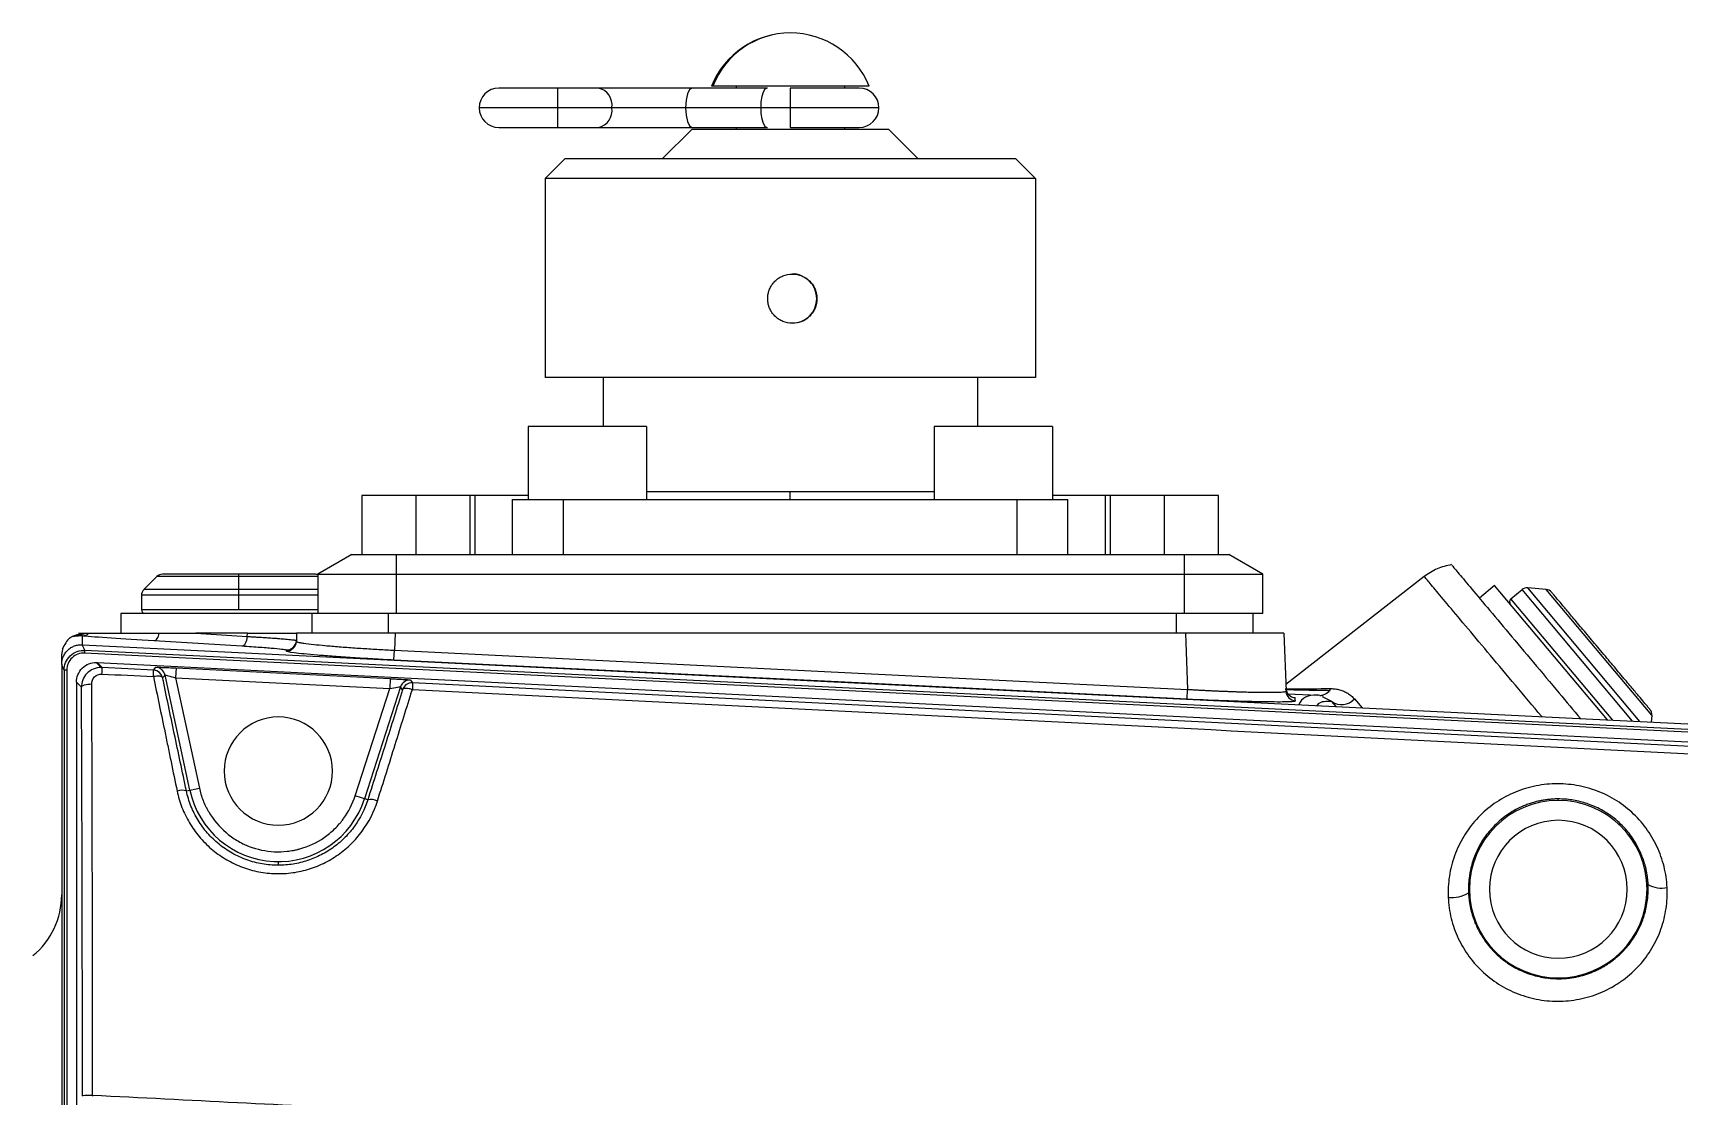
# Model space of a CAD drawing. Header units: millimetres. Extents: x -193 to 542, y 0 to 978.
# Drawn here: x 288.5 to 372.1, y 923.6 to 977.6 of the extents above; entities that cross this region are included whole.
import ezdxf

# ---------------------------------------------------------------- set-up
doc = ezdxf.new("R2010")
doc.units = ezdxf.units.MM

msp = doc.modelspace()

# ---------------------------------------------------------------- linework, layer by layer
at = {"color": 7, "linetype": 'Continuous', "lineweight": 25}
for p, q in [((325.821, 974.8), (312.191, 974.8)), ((315.191, 972.8), (315.191, 974.8)), ((330.991, 974.9), (322.991, 974.9)), ((324.241, 974.9), (324.241, 974.8)), ((330.491, 974.8), (326.991, 974.8)), ((326.991, 974.8), (326.991, 972.8)), ((329.741, 974.9), (329.741, 974.8)), ((331.491, 973.8), (311.191, 973.8)), ((312.191, 972.8), (325.821, 972.8)), ((321.991, 972.7), (320.491, 971.2)), ((331.991, 972.7), (321.991, 972.7)), ((324.241, 972.8), (324.241, 972.7)), ((326.991, 972.8), (330.491, 972.8)), ((329.741, 972.8), (329.741, 972.7)), ((331.991, 972.7), (333.491, 971.2)), ((315.541, 971.2), (314.541, 970.2)), ((338.441, 971.2), (315.541, 971.2)), ((338.441, 971.2), (339.441, 970.2)), ((314.541, 970.2), (314.541, 960.1)), ((339.441, 970.2), (314.541, 970.2)), ((339.441, 970.2), (339.441, 960.1)), ((328.343, 964.1), (328.337, 964.1)), ((339.441, 960.1), (314.541, 960.1)), ((317.491, 960.1), (317.491, 957.6)), ((336.491, 960.1), (336.491, 957.6)), ((313.681, 957.6), (313.681, 953.9)), ((319.681, 957.6), (313.681, 957.6)), ((319.681, 957.6), (319.681, 953.9)), ((334.301, 957.6), (334.301, 953.9)), ((340.301, 957.6), (334.301, 957.6)), ((340.301, 957.6), (340.301, 953.9)), ((305.241, 954.1), (305.241, 951.1)), ((313.681, 954.1), (305.241, 954.1)), ((307.991, 951.1), (307.991, 954.1)), ((310.741, 951.1), (310.741, 954.1)), ((310.991, 951.1), (310.991, 954.1)), ((312.891, 953.9), (341.091, 953.9)), ((312.891, 951.1), (312.891, 953.9)), ((315.477, 951.1), (315.477, 953.9)), ((319.681, 954.3), (334.301, 954.3)), ((326.991, 953.9), (326.991, 954.3)), ((338.505, 951.1), (338.505, 953.9)), ((348.741, 954.1), (340.301, 954.1)), ((341.091, 951.1), (341.091, 953.9)), ((342.991, 951.1), (342.991, 954.1)), ((343.241, 954.1), (343.241, 951.1)), ((345.991, 951.1), (345.991, 954.1)), ((348.741, 951.1), (348.741, 954.1)), ((304.723, 951.1), (302.991, 950.1)), ((304.723, 951.1), (349.259, 951.1)), ((306.991, 948.1), (306.991, 951.1)), ((346.991, 951.1), (346.991, 948.1)), ((350.991, 950.1), (349.259, 951.1)), ((294.824, 949.983), (294.158, 949.317)), ((302.991, 949.983), (294.824, 949.983)), ((298.991, 948.3), (298.991, 950.1)), ((302.991, 950.1), (302.991, 948.1)), ((302.991, 950.1), (350.991, 950.1)), ((350.991, 948.1), (350.991, 950.1)), ((359.182, 949.986), (352.152, 944.494)), ((294.041, 949.034), (294.041, 948.3)), ((302.991, 949.034), (294.041, 949.034)), ((302.991, 949.317), (294.158, 949.317)), ((362.76, 949.522), (361.994, 948.88)), ((368.482, 942.704), (362.76, 949.522)), ((363.588, 948.847), (364.151, 949.319)), ((368.754, 942.69), (363.588, 948.847)), ((369.754, 942.641), (364.151, 949.319)), ((365.381, 949.329), (364.443, 949.411)), ((370.139, 942.622), (364.443, 949.411)), ((370.738, 942.944), (365.381, 949.329)), ((350.991, 948.1), (292.991, 948.1)), ((292.991, 948.1), (292.991, 947.1)), ((302.991, 948.3), (294.041, 948.3)), ((302.691, 948.1), (302.691, 947.1)), ((306.591, 947.1), (306.591, 948.1)), ((346.591, 948.1), (346.591, 947.1)), ((350.491, 947.1), (350.491, 948.1)), ((291.04, 946.976), (290.638, 946.944)), ((291.14, 947.043), (291.04, 947.048)), ((291.04, 946.522), (378.408, 942.214)), ((296.801, 947.1), (299.417, 946.939)), ((299.423, 947.1), (296.801, 947.1)), ((299.417, 946.939), (299.423, 947.1)), ((301.921, 947.1), (301.907, 946.687)), ((306.918, 947.1), (306.888, 946.239)), ((347.064, 947.1), (306.918, 947.1)), ((347.064, 947.1), (347.163, 944.25)), ((352.061, 947.1), (352.164, 944.157)), ((289.991, 945.524), (289.991, 831.683)), ((290.037, 946.283), (289.992, 946.1)), ((453.447, 938.094), (291.156, 946.097)), ((453.454, 938.227), (291.163, 946.23)), ((291.989, 945.363), (291.741, 945.624)), ((291.791, 945.622), (292.039, 945.362)), ((291.791, 945.622), (453.414, 937.539)), ((306.863, 945.757), (306.888, 946.239)), ((306.888, 946.239), (347.163, 944.25)), ((290.113, 945.232), (290.113, 831.975)), ((290.247, 945.232), (290.113, 945.232)), ((290.247, 945.232), (290.247, 831.975)), ((294.653, 945.232), (292.039, 945.362)), ((294.653, 945.232), (294.773, 945.374)), ((294.773, 945.374), (294.775, 945.375)), ((295.237, 944.98), (295.117, 944.838)), ((296.494, 939.133), (295.237, 944.98)), ((295.803, 945.34), (295.778, 944.84)), ((295.778, 944.84), (296.983, 939.238)), ((295.778, 944.84), (306.65, 944.296)), ((295.803, 945.34), (306.675, 944.796)), ((306.675, 944.796), (306.65, 944.296)), ((307.704, 944.727), (307.806, 944.58)), ((290.741, 944.624), (290.741, 832.586)), ((290.992, 944.36), (290.741, 944.624)), ((304.893, 938.843), (306.65, 944.296)), ((307.203, 944.381), (305.369, 938.689)), ((307.305, 944.234), (307.203, 944.381)), ((347.139, 943.769), (347.163, 944.25)), ((352.258, 944.029), (353.757, 943.956)), ((354.043, 943.918), (353.729, 943.957)), ((353.883, 943.946), (353.944, 943.941)), ((354.487, 943.635), (354.024, 943.872)), ((354.71, 943.383), (354.487, 943.635)), ((355.637, 943.763), (356.035, 943.317)), ((370.738, 942.944), (370.707, 942.594)), ((296.324, 939.096), (296.983, 939.238)), ((305.53, 938.637), (304.893, 938.843)), ((365.991, 938.609), (365.991, 938.686)), ((300.991, 935.501), (300.991, 935.317)), ((365.991, 929.591), (365.991, 929.552)), ((291.046, 923.607), (291.046, 923.591))]:
    msp.add_line(p, q, dxfattribs=at)
at = {"color": 7, "linetype": 'Continuous', "lineweight": 25, "flags": 128}
for points in [[(322.006, 974.8), (321.878, 974.724), (321.77, 974.507), (321.697, 974.183), (321.672, 973.8)], [(325.826, 974.8), (325.801, 974.798), (325.703, 974.735), (325.615, 974.588), (325.546, 974.369), (325.502, 974.098), (325.487, 973.8)], [(321.672, 973.8), (321.697, 973.417), (321.77, 973.093), (321.878, 972.876), (322.006, 972.8)], [(325.487, 973.8), (325.502, 973.502), (325.546, 973.231), (325.615, 973.012), (325.703, 972.865), (325.801, 972.802), (325.826, 972.8)], [(294.684, 946.73), (294.725, 946.736), (294.766, 946.755), (294.805, 946.787), (294.842, 946.832), (294.875, 946.887), (294.904, 946.951), (294.927, 947.023), (294.945, 947.1)], [(299.143, 946.457), (299.191, 946.466), (299.239, 946.493), (299.284, 946.537), (299.324, 946.597), (299.359, 946.669), (299.387, 946.753), (299.406, 946.844), (299.417, 946.939)], [(291.156, 946.097), (291.157, 946.125), (291.159, 946.15), (291.16, 946.172), (291.161, 946.191), (291.161, 946.206), (291.162, 946.217), (291.162, 946.225), (291.163, 946.23)], [(306.863, 945.757), (329.418, 944.644), (347.139, 943.769)], [(290.992, 944.36), (291.004, 944.393), (291.035, 944.424), (291.084, 944.453), (291.149, 944.479), (291.228, 944.5), (291.317, 944.515), (291.413, 944.524), (291.513, 944.526)]]:
    msp.add_lwpolyline(points, dxfattribs=at)
at = {"color": 7, "linetype": 'Continuous', "lineweight": 25}
for centre, radius, start, end in [((326.991, 973.287), 4.313, 21.9613, 158.0387), ((327.01, 973.357), 4.243, 90.25487, 158.67885), ((312.191, 973.8), 1, 90, 270), ((317.054, 973.933), 0.889, 351.42239, 77.43149), ((330.491, 973.8), 1, 270, 90), ((317.054, 973.667), 0.889, 282.56851, 8.57761), ((295.107, 949.7), 0.4, 90, 135), ((302.875, 949.7), 0.4, 73.18912, 90), ((294.441, 949.034), 0.4, 135, 180), ((363.717, 948.693), 0.2, 130, 220), ((364.408, 949.012), 0.4, 85, 130), ((365.346, 948.93), 0.4, 40, 85), ((294.241, 948.3), 0.2, 180, 270), ((291.057, 947.425), 0.448, 267.91452, 313.63217), ((301.407, 946.705), 0.5, 267.1656, 357.98787), ((301.409, 946.752), 0.5, 267.16719, 357.98958), ((291.113, 945.232), 0.866, 87.17691, 180), ((289.087, 945.239), 2.955, 355.97322, 2.38849), ((294.628, 944.733), 0.5, 60.49601, 87.1229), ((294.748, 944.874), 0.5, 12.15176, 87.12209), ((294.749, 944.876), 0.5, 12.09402, 87.02178), ((294.628, 944.733), 0.5, 12.15178, 60.4971), ((307.679, 944.228), 0.5, 87.15176, 162.12209), ((307.781, 944.08), 0.5, 87.15176, 162.12209), ((352.658, 944.33), 0.5, 182.00576, 267.18517), ((352.663, 944.175), 0.5, 182.01072, 267.19227), ((353.866, 944.582), 0.637, 271.25538, 332.77241), ((354.986, 944.376), 0.893, 235.98477, 316.72235), ((370.339, 942.979), 0.4, 355, 40), ((300.991, 940.1), 2.75, 360, 180), ((300.991, 940.1), 2.75, 180, 360), ((296.107, 938.385), 0.744, 73.03257, 109.85558), ((300.991, 940.1), 4.599, 192.13692, 342.13692), ((305.694, 937.915), 0.741, 63.59933, 102.81511), ((365.991, 934.1), 4.509, 90, 270), ((365.991, 934.1), 4.509, 270, 90), ((365.991, 934.1), 3.5, 360, 180), ((285.991, 933.818), 4, 309.39663, 0), ((360.586, 935.279), 1.603, 263.38505, 301.88908), ((365.991, 934.1), 3.5, 180, 360), ((371.238, 935.555), 1.399, 240.78838, 281.56849), ((291.434, 919.396), 4.228, 88.30334, 95.26322)]:
    msp.add_arc(centre, radius, start, end, dxfattribs=at)
for points, knots in [([(325.843, 964.1), (325.843, 964.133), (325.845, 964.199), (325.857, 964.296), (325.876, 964.392), (325.903, 964.487), (325.954, 964.625), (326.047, 964.799), (326.203, 964.989), (326.394, 965.146), (326.683, 965.3), (327.092, 965.383), (327.502, 965.301), (327.791, 965.147), (327.982, 964.99), (328.139, 964.8), (328.242, 964.606), (328.303, 964.425), (328.336, 964.264), (328.341, 964.155), (328.343, 964.1)], [0, 0, 0, 0, 0.025268, 0.050279, 0.075191, 0.10016, 0.125343, 0.187832, 0.250413, 0.312906, 0.375421, 0.499803, 0.62425, 0.686815, 0.749434, 0.812031, 0.874611, 0.916454, 0.958007, 1, 1, 1, 1]), ([(328.337, 964.1), (328.318, 964.263), (328.28, 964.59), (327.991, 965.011), (327.581, 965.27), (327.247, 965.382), (327.088, 965.35), (327.087, 965.35)], [0, 0, 0, 0, 0.2501053, 0.5000129, 0.7497967, 0.9995517, 1, 1, 1, 1]), ([(328.343, 964.1), (328.342, 964.067), (328.34, 964.001), (328.328, 963.904), (328.309, 963.808), (328.283, 963.713), (328.232, 963.575), (328.139, 963.401), (327.982, 963.211), (327.792, 963.054), (327.504, 962.9), (327.094, 962.817), (326.684, 962.899), (326.395, 963.053), (326.204, 963.21), (326.047, 963.4), (325.944, 963.594), (325.882, 963.775), (325.849, 963.936), (325.845, 964.045), (325.843, 964.1)], [0, 0, 0, 0, 0.025268, 0.050279, 0.075191, 0.10016, 0.125343, 0.187832, 0.250413, 0.312906, 0.375421, 0.499803, 0.62425, 0.686815, 0.749434, 0.812031, 0.874611, 0.916454, 0.958007, 1, 1, 1, 1]), ([(327.087, 962.85), (327.251, 962.869), (327.578, 962.906), (327.991, 963.195), (328.28, 963.608), (328.318, 963.936), (328.337, 964.1)], [0, 0, 0, 0, 0.2494381, 0.4995769, 0.7496918, 1, 1, 1, 1]), ([(360.572, 950.587), (360.32, 950.531), (359.818, 950.42), (359.393, 950.13), (359.182, 949.986)], [0, 0, 0, 0, 0.501613, 1, 1, 1, 1]), ([(360.603, 950.537), (360.594, 950.548), (360.563, 950.585), (360.859, 950.233), (361.461, 949.515), (362.355, 948.449), (363.461, 947.131), (364.714, 945.639), (365.97, 944.142), (366.761, 943.199), (367.12, 942.771)], [0, 0, 0, 0, 0.059041, 0.196537, 0.33425, 0.472203, 0.610023, 0.747469, 0.88522, 1, 1, 1, 1]), ([(298.991, 950.1), (298.667, 950.1), (298.301, 950.1), (297.506, 950.1), (297.075, 950.1), (296.453, 950.1), (296.251, 950.1), (295.878, 950.1), (295.707, 950.1), (295.42, 950.1), (295.305, 950.1), (295.148, 950.1), (295.107, 950.1), (295.107, 950.1)], [0, 0, 0, 0, 0.25, 0.25, 0.5, 0.5, 0.625, 0.625, 0.75, 0.75, 0.875, 0.875, 1, 1, 1, 1]), ([(302.875, 950.1), (302.875, 950.1), (302.834, 950.1), (302.677, 950.1), (302.562, 950.1), (302.275, 950.1), (302.104, 950.1), (301.731, 950.1), (301.529, 950.1), (300.907, 950.1), (300.476, 950.1), (299.681, 950.1), (299.315, 950.1), (298.991, 950.1)], [0, 0, 0, 0, 0.125, 0.125, 0.25, 0.25, 0.375, 0.375, 0.5, 0.5, 0.75, 0.75, 1, 1, 1, 1]), ([(365.155, 942.868), (365.15, 942.874), (364.712, 943.395), (363.808, 944.472), (362.533, 945.992), (361.378, 947.368), (360.412, 948.519), (359.698, 949.371), (359.255, 949.899), (359.215, 949.947), (359.196, 949.969)], [0, 0, 0, 0, 0.00167, 0.146361, 0.291052, 0.435744, 0.580435, 0.725127, 0.869818, 1, 1, 1, 1]), ([(370.646, 943.236), (370.646, 943.236), (370.62, 943.266), (370.471, 943.444), (370.346, 943.593), (370.046, 943.95), (369.928, 944.091), (369.653, 944.419), (369.497, 944.606), (369.151, 945.017), (368.962, 945.243), (368.565, 945.716), (368.357, 945.964), (367.941, 946.46), (367.733, 946.708), (367.336, 947.181), (367.147, 947.406), (366.801, 947.818), (366.645, 948.004), (366.37, 948.332), (366.251, 948.473), (365.952, 948.83), (365.827, 948.979), (365.677, 949.157), (365.652, 949.187), (365.652, 949.187)], [0, 0, 0, 0, 0.125, 0.125, 0.25, 0.25, 0.3125, 0.3125, 0.375, 0.375, 0.4375, 0.4375, 0.5, 0.5, 0.5625, 0.5625, 0.625, 0.625, 0.6875, 0.6875, 0.75, 0.75, 0.875, 0.875, 1, 1, 1, 1]), ([(289.991, 945.524), (289.992, 945.557), (289.994, 945.625), (290.01, 945.725), (290.035, 945.823), (290.082, 945.949), (290.164, 946.098), (290.296, 946.252), (290.456, 946.378), (290.639, 946.466), (290.836, 946.521), (290.972, 946.522), (291.04, 946.522)], [0, 0, 0, 0, 0.062713, 0.124899, 0.187206, 0.250276, 0.374628, 0.499959, 0.624255, 0.749547, 0.874519, 1, 1, 1, 1]), ([(291.04, 947.043), (290.81, 947.015), (290.349, 946.96), (290.131, 946.517), (290.022, 946.296)], [0, 0, 0, 0, 0.499285, 1, 1, 1, 1]), ([(291.04, 947.047), (290.916, 947.039), (290.723, 947.027), (290.511, 946.934), (290.429, 946.871), (290.4, 946.849)], [0, 0, 0, 0, 0.54385, 0.841666, 1, 1, 1, 1]), ([(290.638, 946.944), (290.631, 946.943), (290.477, 946.93), (290.765, 946.985), (291.04, 947.037)], [0, 0, 0, 0, 0.045336, 1, 1, 1, 1]), ([(290.838, 947.1), (290.853, 947.1), (290.886, 947.1), (291.201, 947.1), (291.366, 947.1)], [0, 0, 0, 0, 0.478208, 1, 1, 1, 1]), ([(291.04, 946.976), (291.398, 946.947), (291.889, 946.911), (293.135, 946.826), (293.862, 946.779), (294.684, 946.73)], [0, 0, 0, 0, 0.5, 0.5, 1, 1, 1, 1]), ([(291.366, 947.1), (291.408, 947.1), (291.491, 947.1), (291.628, 947.1), (291.774, 947.1), (291.929, 947.1), (292.093, 947.1), (292.266, 947.1), (292.449, 947.1), (292.64, 947.1), (292.893, 947.1), (293.215, 947.1), (293.614, 947.1), (294.036, 947.1), (294.478, 947.1), (294.789, 947.1), (294.945, 947.1)], [0, 0, 0, 0, 0.055671, 0.111153, 0.166517, 0.221836, 0.27718, 0.332623, 0.388235, 0.444087, 0.500251, 0.600478, 0.700162, 0.799706, 0.899518, 1, 1, 1, 1]), ([(299.143, 946.457), (299.485, 946.436), (299.795, 946.416), (300.21, 946.386), (300.341, 946.376), (300.58, 946.357), (300.688, 946.348), (300.98, 946.321), (301.133, 946.304), (301.333, 946.275), (301.384, 946.263), (301.384, 946.252)], [0, 0, 0, 0, 0.25, 0.25, 0.375, 0.375, 0.5, 0.5, 0.75, 0.75, 1, 1, 1, 1]), ([(299.417, 946.939), (299.482, 946.936), (299.61, 946.928), (299.796, 946.917), (299.975, 946.906), (300.146, 946.896), (300.311, 946.885), (300.468, 946.875), (300.617, 946.865), (300.759, 946.855), (300.892, 946.845), (301.018, 946.836), (301.135, 946.827), (301.283, 946.814), (301.45, 946.8), (301.616, 946.783), (301.747, 946.769), (301.84, 946.756), (301.898, 946.744), (301.905, 946.737), (301.908, 946.734)], [0, 0, 0, 0, 0.043067, 0.085885, 0.128453, 0.170771, 0.21284, 0.25466, 0.29623, 0.337551, 0.378623, 0.419445, 0.460018, 0.500342, 0.583983, 0.667478, 0.750827, 0.834031, 0.917088, 1, 1, 1, 1]), ([(299.423, 947.1), (299.783, 947.1), (300.13, 947.1), (300.753, 947.1), (301.029, 947.1), (301.475, 947.1), (301.645, 947.1), (301.868, 947.1), (301.921, 947.1), (301.921, 947.1)], [0, 0, 0, 0, 0.25, 0.25, 0.5, 0.5, 0.75, 0.75, 1, 1, 1, 1]), ([(301.907, 946.687), (301.908, 946.685), (301.909, 946.678), (301.931, 946.666), (301.986, 946.649), (302.096, 946.627), (302.331, 946.589), (302.739, 946.54), (303.261, 946.488), (303.707, 946.449), (304.08, 946.418), (304.469, 946.389), (304.868, 946.36), (305.274, 946.333), (305.682, 946.307), (306.089, 946.282), (306.491, 946.26), (306.757, 946.246), (306.888, 946.239)], [0, 0, 0, 0, 0.026671, 0.065074, 0.115207, 0.177064, 0.250642, 0.389727, 0.500058, 0.560972, 0.620541, 0.678767, 0.735651, 0.791195, 0.8454, 0.898268, 0.949801, 1, 1, 1, 1]), ([(306.918, 947.1), (306.329, 947.1), (305.693, 947.1), (304.771, 947.1), (304.469, 947.1), (303.898, 947.1), (303.628, 947.1), (303.14, 947.1), (302.922, 947.1), (302.549, 947.1), (302.394, 947.1), (302.028, 947.1), (301.921, 947.1), (301.921, 947.1)], [0, 0, 0, 0, 0.25, 0.25, 0.375, 0.375, 0.5, 0.5, 0.625, 0.625, 0.75, 0.75, 1, 1, 1, 1]), ([(352.061, 947.1), (352.061, 947.1), (351.954, 947.1), (351.588, 947.1), (351.433, 947.1), (351.06, 947.1), (350.841, 947.1), (350.354, 947.1), (350.084, 947.1), (349.513, 947.1), (349.211, 947.1), (348.289, 947.1), (347.653, 947.1), (347.064, 947.1)], [0, 0, 0, 0, 0.25, 0.25, 0.375, 0.375, 0.5, 0.5, 0.625, 0.625, 0.75, 0.75, 1, 1, 1, 1]), ([(290.113, 945.232), (290.114, 945.353), (290.136, 945.483), (290.24, 945.736), (290.321, 945.857), (290.528, 946.054), (290.653, 946.129), (290.91, 946.219), (291.042, 946.236), (291.163, 946.23)], [0, 0, 0, 0, 0.25, 0.25, 0.5, 0.5, 0.75, 0.75, 1, 1, 1, 1]), ([(290.741, 944.624), (290.741, 944.742), (290.762, 944.869), (290.86, 945.115), (290.936, 945.233), (291.131, 945.429), (291.25, 945.505), (291.496, 945.602), (291.623, 945.624), (291.741, 945.624)], [0, 0, 0, 0, 0.25, 0.25, 0.5, 0.5, 0.75, 0.75, 1, 1, 1, 1]), ([(301.382, 946.205), (301.382, 946.185), (301.526, 946.156), (301.935, 946.104), (302.105, 946.086), (302.505, 946.046), (302.732, 946.026), (303.237, 945.984), (303.519, 945.962), (304.114, 945.919), (304.429, 945.897), (304.928, 945.865), (305.099, 945.855), (305.444, 945.834), (305.617, 945.824), (306.144, 945.794), (306.5, 945.775), (306.863, 945.757)], [0, 0, 0, 0, 0.25, 0.25, 0.375, 0.375, 0.5, 0.5, 0.625, 0.625, 0.75, 0.75, 0.8125, 0.8125, 0.875, 0.875, 1, 1, 1, 1]), ([(291.989, 945.363), (291.714, 945.363), (291.452, 945.245), (291.091, 944.869), (290.992, 944.614), (290.992, 944.36)], [0, 0, 0, 0, 0.5, 0.5, 1, 1, 1, 1]), ([(291.513, 944.526), (291.512, 944.659), (291.564, 944.791), (291.755, 944.982), (291.892, 945.038), (292.034, 945.031)], [0, 0, 0, 0, 0.5, 0.5, 1, 1, 1, 1]), ([(294.874, 945.168), (294.873, 945.168), (294.838, 945.195), (294.757, 945.219), (294.683, 945.22), (294.647, 945.221)], [0, 0, 0, 0, 0.015959, 0.527318, 1, 1, 1, 1]), ([(294.648, 944.901), (294.651, 944.99), (294.654, 945.078), (294.656, 945.199), (294.655, 945.23), (294.653, 945.232)], [0, 0, 0, 0, 0.5, 0.5, 1, 1, 1, 1]), ([(295.117, 944.838), (295.112, 944.855), (295.098, 944.872), (295.048, 944.898), (295.012, 944.909), (294.922, 944.921), (294.869, 944.922), (294.759, 944.917), (294.702, 944.91), (294.648, 944.901)], [0, 0, 0, 0, 0.25, 0.25, 0.5, 0.5, 0.75, 0.75, 1, 1, 1, 1]), ([(294.648, 944.901), (294.746, 944.43), (294.844, 943.958), (295.041, 943.008), (295.141, 942.53), (295.291, 941.8), (295.341, 941.555), (295.442, 941.06), (295.493, 940.811), (295.647, 940.069), (295.75, 939.58), (295.854, 939.084)], [0, 0, 0, 0, 0.25, 0.25, 0.5, 0.5, 0.625, 0.625, 0.75, 0.75, 1, 1, 1, 1]), ([(294.775, 945.375), (294.779, 945.375), (294.794, 945.376), (294.82, 945.377), (294.841, 945.376), (294.852, 945.376), (294.921, 945.376), (295, 945.373), (295.147, 945.368), (295.227, 945.365), (295.329, 945.361), (295.375, 945.359), (295.406, 945.358), (295.423, 945.357), (295.555, 945.352), (295.677, 945.346), (295.803, 945.34)], [0, 0, 0, 0, 0.125, 0.1875, 0.1875, 0.25, 0.25, 0.5, 0.5, 0.625, 0.6875, 0.71875, 0.71875, 0.75, 0.75, 1, 1, 1, 1]), ([(296.324, 939.096), (296.22, 939.587), (296.116, 940.076), (295.911, 941.05), (295.809, 941.531), (295.609, 942.485), (295.51, 942.958), (295.313, 943.9), (295.215, 944.369), (295.117, 944.838)], [0, 0, 0, 0, 0.25, 0.25, 0.5, 0.5, 0.75, 0.75, 1, 1, 1, 1]), ([(295.238, 944.98), (295.246, 944.982), (295.308, 944.968), (295.506, 944.917), (295.641, 944.88), (295.778, 944.84)], [0, 0, 0, 0, 0.5, 0.5, 1, 1, 1, 1]), ([(306.675, 944.796), (306.74, 944.793), (306.836, 944.788), (306.929, 944.783), (306.991, 944.779), (307.019, 944.778), (307.182, 944.768), (307.299, 944.761), (307.448, 944.751), (307.514, 944.747), (307.576, 944.742), (307.6, 944.74), (307.614, 944.739), (307.622, 944.738), (307.677, 944.733), (307.702, 944.729), (307.704, 944.727)], [0, 0, 0, 0, 0.125, 0.1875, 0.1875, 0.25, 0.25, 0.5, 0.5, 0.625, 0.6875, 0.71875, 0.71875, 0.75, 0.75, 1, 1, 1, 1]), ([(291.046, 923.607), (291.046, 924.443), (291.045, 925.728), (291.043, 927.278), (291.042, 928.066), (291.041, 928.463), (291.041, 928.634), (291.041, 928.748), (291.041, 928.807), (291.039, 929.746), (291.037, 931.063), (291.034, 932.585), (291.033, 933.343), (291.032, 933.721), (291.031, 933.91), (291.031, 934.004), (291.031, 934.045), (291.031, 934.072), (291.031, 934.084), (291.029, 935.047), (291.026, 936.408), (291.021, 937.889), (291.019, 938.602), (291.018, 938.952), (291.017, 939.125), (291.017, 939.211), (291.017, 939.248), (291.017, 939.272), (291.017, 939.282), (291.016, 939.528), (291.015, 939.863), (291.014, 940.23), (291.013, 940.409), (291.013, 940.497), (291.013, 940.534), (291.012, 940.559), (291.012, 940.57), (291.012, 940.804), (291.01, 941.128), (291.009, 941.496), (291.008, 941.677), (291.007, 941.767), (291.007, 941.812), (291.007, 941.831), (291.007, 941.844), (291.007, 941.852), (291.004, 942.486), (290.999, 943.32), (290.992, 944.36)], [0, 0, 0, 0, 0.125, 0.1875, 0.21875, 0.234375, 0.242188, 0.242188, 0.25, 0.25, 0.375, 0.4375, 0.46875, 0.484375, 0.492188, 0.496094, 0.498047, 0.498047, 0.5, 0.5, 0.625, 0.6875, 0.71875, 0.734375, 0.742188, 0.746094, 0.748047, 0.748047, 0.75, 0.75, 0.78125, 0.796875, 0.804688, 0.808594, 0.810547, 0.810547, 0.8125, 0.8125, 0.84375, 0.859375, 0.867188, 0.871094, 0.873047, 0.874023, 0.874023, 0.875, 0.875, 1, 1, 1, 1]), ([(291.559, 923.623), (291.558, 925.387), (291.557, 927.147), (291.553, 930.66), (291.551, 932.413), (291.545, 935.911), (291.541, 937.656), (291.535, 939.824), (291.534, 940.255), (291.531, 941.124), (291.53, 941.564), (291.526, 942.425), (291.523, 942.849), (291.518, 943.691), (291.516, 944.109), (291.513, 944.526)], [0, 0, 0, 0, 0.25, 0.25, 0.5, 0.5, 0.75, 0.75, 0.8125, 0.8125, 0.875, 0.875, 0.9375, 0.9375, 1, 1, 1, 1]), ([(307.305, 944.234), (307.16, 943.776), (307.016, 943.318), (306.725, 942.398), (306.579, 941.936), (306.283, 941.005), (306.134, 940.535), (305.833, 939.588), (305.682, 939.113), (305.53, 938.637)], [0, 0, 0, 0, 0.25, 0.25, 0.5, 0.5, 0.75, 0.75, 1, 1, 1, 1]), ([(306.024, 938.578), (306.176, 939.058), (306.327, 939.534), (306.628, 940.49), (306.778, 940.975), (307.073, 941.925), (307.219, 942.393), (307.51, 943.321), (307.655, 943.782), (307.799, 944.242)], [0, 0, 0, 0, 0.25, 0.25, 0.5, 0.5, 0.75, 0.75, 1, 1, 1, 1]), ([(306.65, 944.296), (306.795, 944.323), (306.938, 944.347), (307.142, 944.378), (307.202, 944.385), (307.203, 944.381)], [0, 0, 0, 0, 0.5, 0.5, 1, 1, 1, 1]), ([(307.799, 944.242), (307.745, 944.258), (307.687, 944.272), (307.572, 944.291), (307.517, 944.295), (307.422, 944.294), (307.383, 944.287), (307.328, 944.266), (307.311, 944.251), (307.305, 944.234)], [0, 0, 0, 0, 0.25, 0.25, 0.5, 0.5, 0.75, 0.75, 1, 1, 1, 1]), ([(307.806, 944.58), (307.808, 944.578), (307.808, 944.546), (307.806, 944.422), (307.803, 944.332), (307.799, 944.242)], [0, 0, 0, 0, 0.5, 0.5, 1, 1, 1, 1]), ([(347.163, 944.25), (347.24, 944.246), (347.394, 944.237), (347.623, 944.225), (347.85, 944.213), (348.073, 944.202), (348.294, 944.191), (348.51, 944.181), (348.723, 944.171), (348.931, 944.163), (349.134, 944.154), (349.333, 944.147), (349.525, 944.14), (349.712, 944.133), (349.893, 944.127), (350.068, 944.122), (350.237, 944.117), (350.399, 944.113), (350.554, 944.11), (350.754, 944.106), (350.99, 944.103), (351.249, 944.101), (351.481, 944.102), (351.683, 944.106), (351.854, 944.111), (351.99, 944.119), (352.089, 944.129), (352.152, 944.142), (352.16, 944.152), (352.164, 944.157)], [0, 0, 0, 0, 0.029455, 0.058713, 0.087772, 0.116635, 0.1453, 0.17377, 0.202043, 0.230122, 0.258006, 0.285696, 0.313192, 0.340495, 0.367606, 0.394525, 0.421252, 0.44779, 0.474137, 0.500295, 0.553366, 0.607039, 0.661318, 0.716209, 0.771717, 0.827845, 0.884599, 0.941982, 1, 1, 1, 1]), ([(354.403, 944.185), (354.2, 944.187), (353.637, 944.195), (352.915, 944.21), (352.335, 944.223), (352.178, 944.231), (352.129, 944.234)], [0, 0, 0, 0, 0.193916, 0.537837, 0.8557, 1, 1, 1, 1]), ([(352.13, 944.27), (352.201, 944.271), (352.35, 944.275), (352.971, 944.283), (353.785, 944.288), (354.432, 944.291)], [0, 0, 0, 0, 0.155426, 0.327571, 1, 1, 1, 1]), ([(354.432, 944.291), (354.471, 944.291), (354.55, 944.289), (354.664, 944.278), (354.777, 944.26), (354.887, 944.233), (354.996, 944.199), (355.136, 944.143), (355.301, 944.056), (355.481, 943.927), (355.585, 943.818), (355.637, 943.763)], [0, 0, 0, 0, 0.081945, 0.164365, 0.247484, 0.331521, 0.416689, 0.50319, 0.671658, 0.83671, 1, 1, 1, 1]), ([(347.139, 943.769), (347.861, 943.733), (348.586, 943.702), (349.579, 943.668), (349.899, 943.658), (350.5, 943.642), (350.777, 943.637), (351.285, 943.629), (351.517, 943.627), (351.916, 943.627), (352.084, 943.628), (352.291, 943.634), (352.352, 943.636), (352.456, 943.642), (352.5, 943.645), (352.604, 943.656), (352.639, 943.665), (352.639, 943.675)], [0, 0, 0, 0, 0.25, 0.25, 0.375, 0.375, 0.5, 0.5, 0.625, 0.625, 0.75, 0.75, 0.8125, 0.8125, 0.875, 0.875, 1, 1, 1, 1]), ([(354.487, 943.635), (354.215, 943.641), (353.893, 943.648), (353.753, 943.46), (353.731, 943.431)], [0, 0, 0, 0, 0.845446, 1, 1, 1, 1]), ([(295.854, 939.084), (295.914, 938.801), (295.996, 938.525), (296.204, 937.987), (296.331, 937.724), (296.625, 937.227), (296.791, 936.992), (297.161, 936.551), (297.367, 936.342), (297.807, 935.965), (298.041, 935.796), (298.535, 935.497), (298.798, 935.366), (299.337, 935.152), (299.613, 935.069), (300.177, 934.947), (300.468, 934.909), (301.048, 934.882), (301.336, 934.892), (301.909, 934.961), (302.195, 935.019), (302.752, 935.182), (303.021, 935.285), (303.538, 935.535), (303.79, 935.682), (304.263, 936.016), (304.483, 936.2), (304.892, 936.601), (305.08, 936.819), (305.592, 937.519), (305.849, 938.028), (306.024, 938.578)], [0, 0, 0, 0, 0.0625, 0.0625, 0.125, 0.125, 0.1875, 0.1875, 0.25, 0.25, 0.3125, 0.3125, 0.375, 0.375, 0.4375, 0.4375, 0.5, 0.5, 0.5625, 0.5625, 0.625, 0.625, 0.6875, 0.6875, 0.75, 0.75, 0.8125, 0.8125, 0.875, 0.875, 1, 1, 1, 1]), ([(300.991, 935.317), (300.72, 935.317), (300.446, 935.34), (299.91, 935.433), (299.648, 935.501), (299.137, 935.683), (298.887, 935.797), (298.413, 936.063), (298.19, 936.214), (297.77, 936.556), (297.572, 936.747), (297.217, 937.154), (297.058, 937.371), (296.778, 937.831), (296.656, 938.075), (296.457, 938.575), (296.38, 938.832), (296.324, 939.096)], [0, 0, 0, 0, 0.125, 0.125, 0.25, 0.25, 0.375, 0.375, 0.5, 0.5, 0.625, 0.625, 0.75, 0.75, 0.875, 0.875, 1, 1, 1, 1]), ([(296.983, 939.238), (297.029, 939.024), (297.123, 938.712), (297.274, 938.364), (297.361, 938.194), (297.4, 938.123), (297.427, 938.075), (297.44, 938.052), (297.688, 937.628), (297.984, 937.276), (298.512, 936.827), (298.792, 936.626), (299.145, 936.436), (299.328, 936.352), (299.408, 936.319), (299.461, 936.297), (299.49, 936.285), (299.924, 936.118), (300.349, 936.028), (301.005, 935.995), (301.33, 936.004), (301.705, 936.061), (301.892, 936.1), (301.972, 936.119), (302.025, 936.133), (302.05, 936.14), (302.524, 936.27), (302.94, 936.464), (303.511, 936.859), (303.777, 937.077), (304.052, 937.368), (304.181, 937.524), (304.234, 937.592), (304.269, 937.638), (304.287, 937.663), (304.562, 938.039), (304.758, 938.425), (304.893, 938.843)], [0, 0, 0, 0, 0.0625, 0.09375, 0.109375, 0.117187, 0.117187, 0.125, 0.125, 0.25, 0.25, 0.3125, 0.34375, 0.359375, 0.367187, 0.367187, 0.375, 0.375, 0.5, 0.5, 0.5625, 0.59375, 0.609375, 0.617187, 0.617187, 0.625, 0.625, 0.75, 0.75, 0.8125, 0.84375, 0.859375, 0.867187, 0.867187, 0.875, 0.875, 1, 1, 1, 1]), ([(371.518, 934.184), (371.501, 934.546), (371.448, 934.901), (371.319, 935.422), (371.267, 935.594), (371.147, 935.935), (371.077, 936.105), (370.847, 936.598), (370.663, 936.908), (370.234, 937.494), (369.987, 937.769), (369.449, 938.257), (369.158, 938.473), (368.687, 938.755), (368.524, 938.842), (368.192, 938.998), (368.023, 939.067), (367.507, 939.251), (367.15, 939.34), (366.417, 939.448), (366.051, 939.466), (365.32, 939.431), (364.951, 939.377), (364.241, 939.2), (363.898, 939.079), (363.403, 938.848), (363.241, 938.762), (362.928, 938.576), (362.778, 938.477), (362.343, 938.156), (362.075, 937.915), (361.585, 937.373), (361.371, 937.083), (361.094, 936.622), (361.01, 936.463), (360.855, 936.138), (360.785, 935.97), (360.602, 935.462), (360.514, 935.116), (360.406, 934.409), (360.386, 934.045), (360.402, 933.686)], [0, 0, 0, 0, 0.0625, 0.0625, 0.09375, 0.09375, 0.125, 0.125, 0.1875, 0.1875, 0.25, 0.25, 0.3125, 0.3125, 0.34375, 0.34375, 0.375, 0.375, 0.4375, 0.4375, 0.5, 0.5, 0.5625, 0.5625, 0.625, 0.625, 0.65625, 0.65625, 0.6875, 0.6875, 0.75, 0.75, 0.8125, 0.8125, 0.84375, 0.84375, 0.875, 0.875, 0.9375, 0.9375, 1, 1, 1, 1]), ([(305.53, 938.637), (305.378, 938.16), (305.157, 937.717), (304.718, 937.105), (304.556, 936.913), (304.206, 936.558), (304.017, 936.395), (303.613, 936.097), (303.396, 935.963), (302.95, 935.732), (302.719, 935.635), (302.241, 935.478), (301.992, 935.417), (301.493, 935.337), (301.243, 935.317), (300.991, 935.317)], [0, 0, 0, 0, 0.25, 0.25, 0.375, 0.375, 0.5, 0.5, 0.625, 0.625, 0.75, 0.75, 0.875, 0.875, 1, 1, 1, 1]), ([(365.991, 938.686), (365.919, 938.685), (365.774, 938.683), (365.555, 938.666), (365.334, 938.64), (365.113, 938.602), (364.891, 938.553), (364.669, 938.491), (364.448, 938.418), (364.035, 938.257), (363.432, 937.935), (362.757, 937.379), (362.176, 936.676), (361.781, 935.944), (361.555, 935.244), (361.462, 934.722), (361.431, 934.357), (361.43, 934.167), (361.429, 934.1)], [0, 0, 0, 0, 0.029584, 0.059568, 0.089957, 0.120755, 0.151969, 0.183601, 0.215658, 0.248141, 0.366936, 0.49779, 0.610564, 0.748196, 0.845674, 0.920127, 0.971567, 1, 1, 1, 1]), ([(370.555, 934.334), (370.55, 934.404), (370.542, 934.542), (370.518, 934.743), (370.488, 934.935), (370.451, 935.117), (370.409, 935.289), (370.362, 935.452), (370.313, 935.605), (370.261, 935.748), (370.207, 935.881), (370.053, 936.234), (369.742, 936.775), (369.168, 937.441), (368.485, 937.98), (367.857, 938.304), (367.368, 938.479), (367.028, 938.572), (366.684, 938.638), (366.338, 938.679), (366.106, 938.684), (365.991, 938.686)], [0, 0, 0, 0, 0.030859, 0.060474, 0.088844, 0.115968, 0.141846, 0.166479, 0.189864, 0.212002, 0.232893, 0.252537, 0.380037, 0.501899, 0.630146, 0.751445, 0.801768, 0.851764, 0.901453, 0.950858, 1, 1, 1, 1]), ([(360.402, 933.686), (360.418, 933.328), (360.47, 932.966), (360.642, 932.268), (360.761, 931.929), (361.068, 931.275), (361.256, 930.959), (361.686, 930.378), (361.929, 930.108), (362.473, 929.614), (362.767, 929.395), (363.236, 929.114), (363.398, 929.028), (363.73, 928.87), (363.902, 928.799), (364.422, 928.613), (364.777, 928.524), (365.503, 928.416), (365.877, 928.397), (366.609, 928.433), (366.971, 928.486), (367.686, 928.664), (368.033, 928.789), (368.526, 929.021), (368.686, 929.107), (368.999, 929.294), (369.152, 929.396), (369.592, 929.722), (369.86, 929.964), (370.344, 930.498), (370.562, 930.792), (370.931, 931.409), (371.084, 931.732), (371.265, 932.239), (371.318, 932.413), (371.405, 932.761), (371.439, 932.937), (371.518, 933.466), (371.536, 933.823), (371.518, 934.184)], [0, 0, 0, 0, 0.0625, 0.0625, 0.125, 0.125, 0.1875, 0.1875, 0.25, 0.25, 0.3125, 0.3125, 0.34375, 0.34375, 0.375, 0.375, 0.4375, 0.4375, 0.5, 0.5, 0.5625, 0.5625, 0.625, 0.625, 0.65625, 0.65625, 0.6875, 0.6875, 0.75, 0.75, 0.8125, 0.8125, 0.875, 0.875, 0.90625, 0.90625, 0.9375, 0.9375, 1, 1, 1, 1]), ([(361.433, 933.918), (361.437, 933.849), (361.445, 933.712), (361.468, 933.509), (361.499, 933.312), (361.538, 933.12), (361.584, 932.933), (361.637, 932.752), (361.696, 932.577), (361.76, 932.408), (361.921, 932.031), (362.239, 931.474), (362.702, 930.934), (363.108, 930.573), (363.416, 930.343), (363.743, 930.139), (364.088, 929.963), (364.448, 929.816), (364.821, 929.699), (365.205, 929.615), (365.596, 929.562), (365.859, 929.555), (365.991, 929.552)], [0, 0, 0, 0, 0.030303, 0.060019, 0.089151, 0.117699, 0.145664, 0.173049, 0.199853, 0.226079, 0.251728, 0.377941, 0.501401, 0.556011, 0.610781, 0.665728, 0.720867, 0.776215, 0.831786, 0.887598, 0.943664, 1, 1, 1, 1]), ([(365.991, 929.552), (366.061, 929.553), (366.2, 929.554), (366.409, 929.569), (366.617, 929.593), (366.825, 929.626), (367.031, 929.669), (367.235, 929.722), (367.437, 929.784), (367.636, 929.856), (367.831, 929.936), (368.024, 930.026), (368.212, 930.125), (368.395, 930.233), (368.574, 930.349), (368.747, 930.474), (368.915, 930.607), (369.076, 930.747), (369.386, 931.045), (369.812, 931.562), (370.136, 932.165), (370.312, 932.627), (370.404, 932.921), (370.484, 933.267), (370.546, 933.666), (370.555, 933.95), (370.56, 934.1)], [0, 0, 0, 0, 0.0287991, 0.0576544, 0.0865679, 0.1155419, 0.1445785, 0.1736796, 0.2028475, 0.2320842, 0.2613917, 0.2907722, 0.3202276, 0.34976, 0.3793714, 0.4090638, 0.4388391, 0.4686994, 0.4986466, 0.6189544, 0.7485752, 0.7853219, 0.8288321, 0.8791112, 0.9361651, 1, 1, 1, 1]), ([(474.574, 866.667), (475.424, 867.561), (476.218, 868.498), (477.696, 870.456), (478.38, 871.477), (479.324, 873.071), (479.625, 873.615), (480.196, 874.719), (480.464, 875.277), (481.218, 876.967), (481.653, 878.116), (482.394, 880.457), (482.699, 881.648), (483.055, 883.469), (483.157, 884.083), (483.325, 885.315), (483.39, 885.93), (483.534, 887.775), (483.559, 889.004), (483.474, 891.458), (483.366, 892.683), (483.093, 894.519), (482.983, 895.132), (482.728, 896.348), (482.583, 896.949), (482.098, 898.734), (481.712, 899.9), (480.811, 902.183), (480.296, 903.3), (479.424, 904.937), (479.115, 905.477), (478.47, 906.537), (478.134, 907.055), (477.085, 908.575), (476.332, 909.543), (474.722, 911.389), (473.865, 912.269), (472.498, 913.519), (472.027, 913.925), (471.065, 914.707), (470.576, 915.082), (469.081, 916.163), (468.048, 916.823), (465.914, 918.026), (464.813, 918.569), (463.109, 919.294), (462.53, 919.522), (461.365, 919.94), (460.78, 920.13), (459.013, 920.648), (457.821, 920.923), (455.411, 921.342), (454.193, 921.486), (452.345, 921.598), (451.725, 921.617), (450.487, 921.621), (449.871, 921.605), (448.03, 921.503), (446.813, 921.365), (444.395, 920.955), (443.193, 920.683), (441.408, 920.173), (440.815, 919.987), (439.936, 919.68), (439.644, 919.573), (439.064, 919.349), (438.776, 919.232), (438.198, 919.003), (437.908, 918.892), (437.325, 918.681), (437.032, 918.58), (436.148, 918.292), (435.554, 918.116), (434.356, 917.798), (433.752, 917.657), (432.533, 917.408), (431.917, 917.302), (430.068, 917.036), (428.839, 916.93), (426.998, 916.882), (426.385, 916.886), (425.159, 916.926), (424.547, 916.962), (422.709, 917.069), (421.484, 917.131), (419.033, 917.249), (417.807, 917.308), (414.131, 917.483), (411.679, 917.599), (404.325, 917.952), (399.422, 918.201), (389.615, 918.695), (384.71, 918.929), (374.902, 919.409), (369.999, 919.658), (360.191, 920.144), (355.287, 920.373), (345.479, 920.841), (340.575, 921.083), (330.77, 921.583), (325.868, 921.841), (316.064, 922.358), (311.163, 922.616), (303.811, 922.998), (301.361, 923.125), (296.46, 923.375), (294.009, 923.498), (291.559, 923.623)], [0, 0, 0, 0, 0.015625, 0.015625, 0.03125, 0.03125, 0.039062, 0.039062, 0.046875, 0.046875, 0.0625, 0.0625, 0.078125, 0.078125, 0.085937, 0.085937, 0.09375, 0.09375, 0.109375, 0.109375, 0.125, 0.125, 0.132812, 0.132812, 0.140625, 0.140625, 0.15625, 0.15625, 0.171875, 0.171875, 0.179687, 0.179687, 0.1875, 0.1875, 0.203125, 0.203125, 0.21875, 0.21875, 0.226562, 0.226562, 0.234375, 0.234375, 0.25, 0.25, 0.265625, 0.265625, 0.273437, 0.273437, 0.28125, 0.28125, 0.296875, 0.296875, 0.3125, 0.3125, 0.320312, 0.320312, 0.328125, 0.328125, 0.34375, 0.34375, 0.359375, 0.359375, 0.367187, 0.367187, 0.371094, 0.371094, 0.375, 0.375, 0.378906, 0.378906, 0.382812, 0.382812, 0.390625, 0.390625, 0.398437, 0.398437, 0.40625, 0.40625, 0.421875, 0.421875, 0.429687, 0.429687, 0.4375, 0.4375, 0.453125, 0.453125, 0.46875, 0.46875, 0.5, 0.5, 0.5625, 0.5625, 0.625, 0.625, 0.6875, 0.6875, 0.75, 0.75, 0.8125, 0.8125, 0.875, 0.875, 0.9375, 0.9375, 0.96875, 0.96875, 1, 1, 1, 1])]:
    msp.add_open_spline(points, degree=3, knots=knots, dxfattribs=at)
for points in [[(291.04, 947.048), (291.04, 947.048), (291.04, 947.048), (291.04, 947.047)], [(291.04, 947.037), (291.04, 947.044), (291.04, 947.048), (291.04, 947.048)], [(291.04, 946.522), (291.04, 946.744), (291.04, 946.895), (291.04, 946.976)], [(291.163, 946.23), (291.122, 946.338), (291.081, 946.435), (291.04, 946.522)], [(294.684, 946.73), (296.17, 946.64), (297.656, 946.55), (299.143, 946.457)], [(294.945, 947.1), (295.566, 947.1), (296.184, 947.1), (296.801, 947.1)], [(289.992, 946.1), (289.991, 946.083), (289.991, 946.065), (289.991, 946.048)], [(289.991, 945.523), (289.991, 945.892), (289.991, 946.067), (289.991, 946.048)], [(290.113, 945.232), (290.073, 945.34), (290.032, 945.437), (289.991, 945.524)], [(291.741, 945.624), (291.757, 945.624), (291.774, 945.623), (291.791, 945.622)], [(301.384, 946.252), (301.384, 946.237), (301.383, 946.222), (301.382, 946.205)], [(291.989, 945.363), (292.005, 945.363), (292.022, 945.363), (292.039, 945.362)], [(292.034, 945.031), (292.905, 944.988), (293.777, 944.944), (294.648, 944.901)], [(295.237, 944.98), (295.237, 944.98), (295.238, 944.98), (295.238, 944.98)], [(307.799, 944.242), (329.434, 943.158), (351.074, 942.067), (372.713, 940.984)], [(372.72, 941.356), (351.084, 942.429), (329.443, 943.506), (307.806, 944.58)], [(352.639, 943.675), (352.637, 943.735), (352.635, 943.787), (352.633, 943.831)], [(353.757, 943.956), (353.276, 943.979), (352.962, 943.821), (352.821, 943.476)], [(353.88, 943.946), (353.838, 943.95), (353.797, 943.954), (353.757, 943.956)], [(361.429, 934.1), (361.429, 934.039), (361.431, 933.978), (361.433, 933.918)], [(370.56, 934.1), (370.56, 934.178), (370.558, 934.256), (370.555, 934.334)], [(291.559, 923.623), (291.559, 923.612), (291.559, 923.601), (291.558, 923.591)]]:
    msp.add_open_spline(points, degree=3, dxfattribs=at)

doc.saveas('drawing.dxf')
